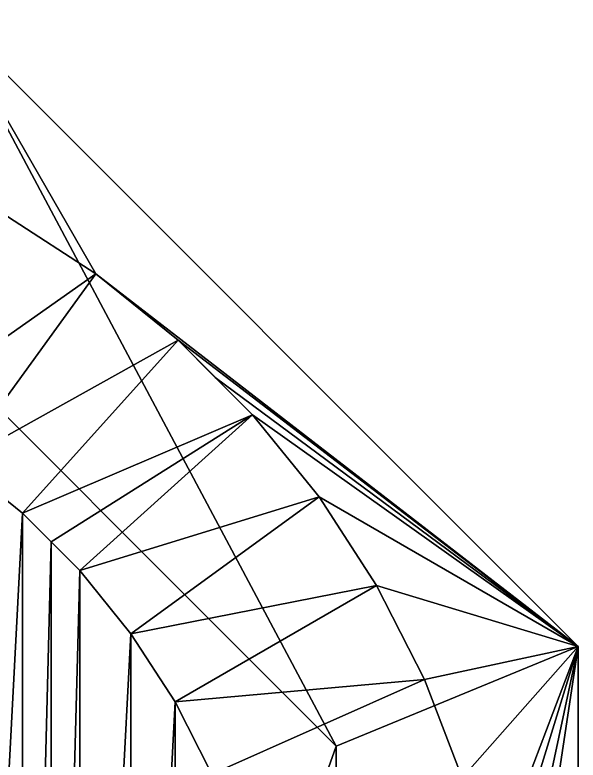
# Model space of a CAD drawing. Extents: x -48.5 to 48.5, y -27 to 68.5.
# Drawn here: x 23.08 to 48.5, y 34.87 to 68.5 of the extents above; entities that cross this region are included whole.
import ezdxf

# ---------------------------------------------------------------- set-up
doc = ezdxf.new("R2010")
doc.units = 0
doc.header["$MEASUREMENT"] = 0
doc.layers.add('STL2DXF', color=7, linetype='Continuous')

msp = doc.modelspace()

# ---------------------------------------------------------------- linework, layer by layer
at = {"layer": 'STL2DXF'}
for points in [[(20.001, 68.5, 75), (37.58, 35.499, -3), (15.499, 57.58, -3)], [(20.001, 68.5, 75), (22.75, 59.404, 75), (26.744, 56.81, 75)], [(20.001, 68.5, 75), (26.744, 56.81, 75), (48.5, 40.001, 75)], [(37.58, 35.499, -3), (20.001, 68.5, 75), (48.5, 40.001, 75)], [(17.5, 50.311), (26.744, 56.81, 75), (22.75, 59.404, 75)], [(37.58, 35.499, -3), (20.572, -12.507, -3), (15.499, 57.58, -3)], [(26.744, 56.81, 75), (17.5, 50.311), (20.572, 48.316)], [(20.572, 48.316), (30.445, 53.813, 75), (26.744, 56.81, 75)], [(48.5, 40.001, 75), (26.744, 56.81, 75), (30.445, 53.813, 75)], [(30.445, 53.813, 75), (20.572, 48.316), (23.42, 46.01)], [(23.42, 46.01), (33.813, 50.445, 75), (30.445, 53.813, 75)], [(48.5, 40.001, 75), (30.445, 53.813, 75), (32.129, 52.129, 75)], [(30.445, 53.813, 75), (33.813, 50.445, 75), (32.129, 52.129, 75)], [(48.5, 40.001, 75), (32.129, 52.129, 75), (33.813, 50.445, 75)], [(24.715, 44.715), (33.813, 50.445, 75), (23.42, 46.01)], [(33.813, 50.445, 75), (24.715, 44.715), (26.01, 43.42)], [(26.01, 43.42), (36.81, 46.744, 75), (33.813, 50.445, 75)], [(48.5, 40.001, 75), (33.813, 50.445, 75), (36.81, 46.744, 75)], [(20.572, 48.316), (20.572, -8.316), (23.42, 46.01)], [(36.81, 46.744, 75), (26.01, 43.42), (28.316, 40.572)], [(28.316, 40.572), (39.404, 42.75, 75), (36.81, 46.744, 75)], [(48.5, 40.001, 75), (36.81, 46.744, 75), (39.404, 42.75, 75)], [(23.42, 46.01), (20.572, -8.316), (23.42, -6.01)], [(23.42, 46.01), (23.42, -6.01), (24.715, 44.715)], [(24.715, 44.715), (23.42, -6.01), (24.715, -4.715)], [(24.715, 44.715), (24.715, -4.715), (26.01, 43.42)], [(26.01, 43.42), (24.715, -4.715), (26.01, -3.42)], [(26.01, 43.42), (26.01, -3.42), (28.316, 40.572)], [(39.404, 42.75, 75), (28.316, 40.572), (30.311, 37.5)], [(30.311, 37.5), (41.566, 38.507, 75), (39.404, 42.75, 75)], [(48.5, 40.001, 75), (39.404, 42.75, 75), (41.566, 38.507, 75)], [(28.316, 40.572), (26.01, -3.42), (28.316, -0.572)], [(28.316, 40.572), (28.316, -0.572), (30.311, 37.5)], [(37.58, 4.501, -3), (48.5, 40.001, 75), (48.5, -0.001, 75)], [(48.5, 40.001, 75), (37.58, 4.501, -3), (37.58, 35.499, -3)], [(48.5, 40.001, 75), (41.566, 38.507, 75), (43.273, 34.06, 75)], [(48.5, 40.001, 75), (43.273, 34.06, 75), (44.506, 29.46, 75)], [(48.5, 40.001, 75), (44.506, 29.46, 75), (45.251, 24.756, 75)], [(48.5, 40.001, 75), (45.251, 24.756, 75), (45.5, 20, 75)], [(45.5, 20, 75), (48.5, -0.001, 75), (48.5, 40.001, 75)], [(41.566, 38.507, 75), (30.311, 37.5), (31.974, 34.236)], [(31.974, 34.236), (43.273, 34.06, 75), (41.566, 38.507, 75)], [(30.311, 37.5), (28.316, -0.572), (30.311, 2.5)], [(30.311, 37.5), (30.311, 2.5), (31.974, 34.236)], [(20.572, -12.507, -3), (37.58, 35.499, -3), (37.58, 4.501, -3)]]:
    msp.add_3dface(points, dxfattribs=at)

doc.saveas('drawing.dxf')
